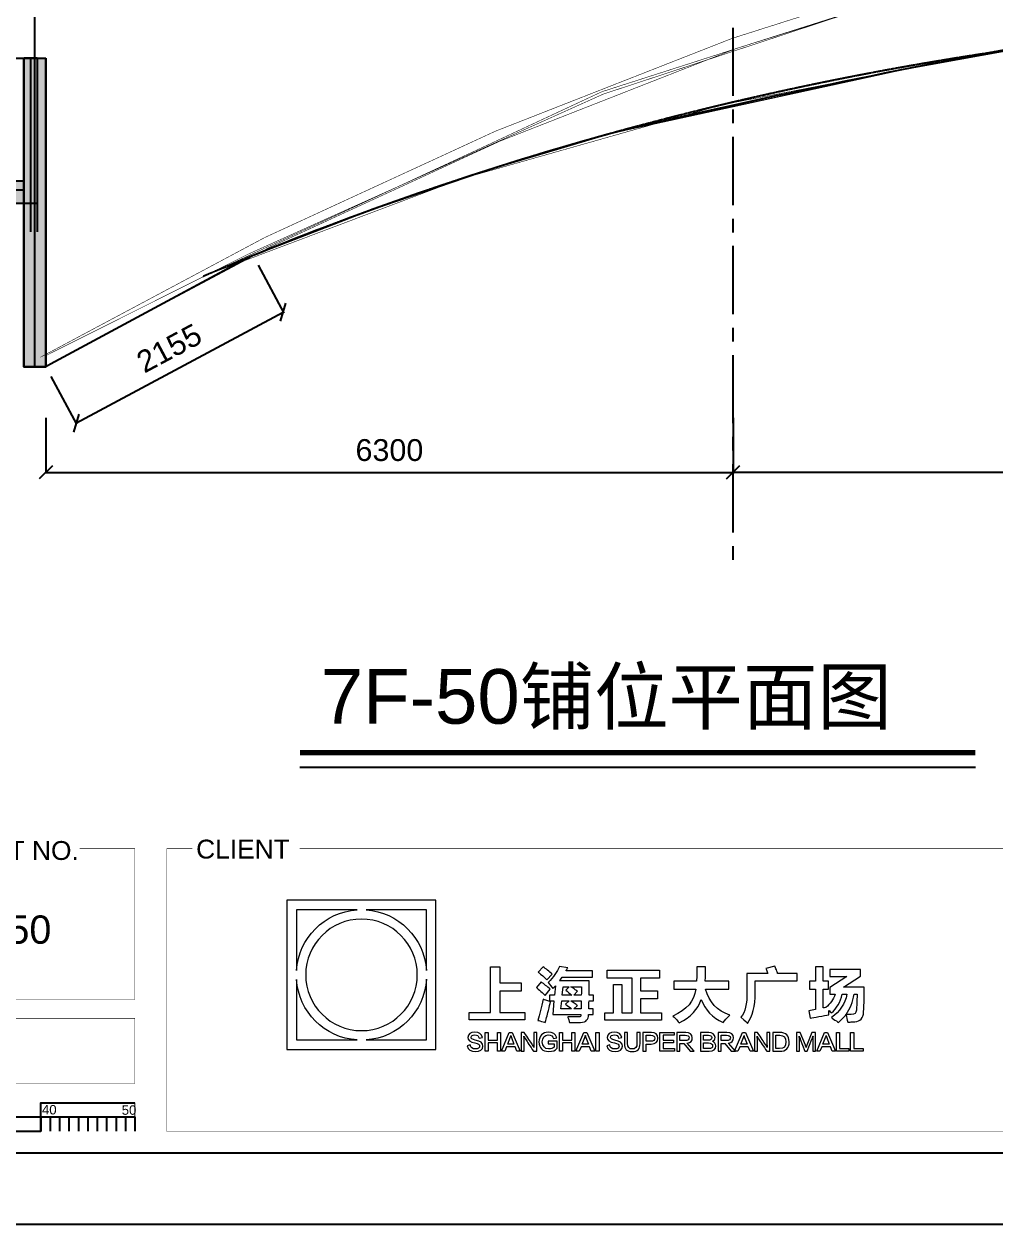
# Model space of a CAD drawing. Header units: inches. Extents: x -17552 to 18736, y -11730 to 13931.
# Drawn here: x -4974 to 3928, y -11730 to -733 of the extents above; entities that cross this region are included whole.
import ezdxf

# ---------------------------------------------------------------- set-up
doc = ezdxf.new("R2010")
doc.units = ezdxf.units.IN
doc.header["$MEASUREMENT"] = 0
for name, pattern in [('CENTER', [2, 1.25, -0.25, 0.25, -0.25]), ('DASH', [0.35, 0.25, -0.1]), ('DASHED2', [0.375, 0.25, -0.125])]:
    doc.linetypes.add(name, pattern=pattern)
for name, color, linetype in [('DIM', 3, 'Continuous'), ('I-Part-Glas-FhNw', 5, 'Continuous'), ('I-地坪-示意线', 1, 'Continuous'), ('I—隔墙—砖墙', 210, 'Continuous'), ('L07-DR', 1, 'Continuous'), ('L07-WAL', 2, 'Continuous'), ('L07-WALL', 2, 'Continuous'), ('图层 1', 7, 'Continuous'), ('墙体', 7, 'Continuous'), ('建-填充', 9, 'Continuous'), ('给排水', 160, 'Continuous'), ('轴线', 10, 'CENTER')]:
    doc.layers.add(name, color=color, linetype=linetype)
doc.layers.add('I-Area-Rent', color=7, linetype='Continuous', true_color=0xff1414)
doc.layers.add('租户合同线', color=5, linetype='Continuous', lineweight=50)
doc.styles.get("Standard").update_dxf_attribs({"font": 'arial.ttf'})
doc.dimstyles.new('DIM-200MM', dxfattribs={"dimtxt": 200, "dimasz": 120, "dimexe": 10, "dimexo": 100, "dimgap": 100, "dimtad": 1, "dimdec": 0, "dimrnd": 5, "dimzin": 1, "dimdsep": 46, "dimtxsty": 'Standard', "dimblk": 'OBLIQUE', "dimcen": 0.5, "dimdle": 1, "dimclrd": 256, "dimclre": 256, "dimclrt": 7, "dimaunit": 1, "dimadec": 0, "dimazin": 0, "dimtfac": 1, "dimtdec": 0, "dimtix": 1, "dimtmove": 2, "dimatfit": 3, "dimfxl": 0, "dimtolj": 1, "dimtzin": 1, "dimarcsym": 0})

# ---------------------------------------------------------------- blocks, each defined once
blk = doc.blocks.new('block 50')
at = {"layer": '图层 1', "lineweight": 0}
blk.add_lwpolyline([(38.4, -106.16), (21.47, -106.16), (21.47, -123.09), (38.4, -123.09), (38.4, -106.16)], dxfattribs=at)
for points, knots in [([(22.55, -107.24), (22.55, -107.24), (29.43, -107.24), (29.43, -107.24), (25.75, -107.49), (22.8, -110.44), (22.55, -114.12), (22.55, -114.12), (22.55, -107.24), (22.55, -107.24)], [0, 0, 0, 0, 1, 1, 1, 2, 2, 2, 3, 3, 3, 3]), ([(37.33, -114.12), (37.08, -110.44), (34.13, -107.49), (30.45, -107.24), (30.45, -107.24), (37.33, -107.24), (37.33, -107.24), (37.33, -107.24), (37.33, -114.12), (37.33, -114.12)], [0, 0, 0, 0, 1, 1, 1, 2, 2, 2, 3, 3, 3, 3]), ([(23.6, -114.63), (23.6, -111.13), (26.44, -108.29), (29.94, -108.29), (33.43, -108.29), (36.28, -111.13), (36.28, -114.63), (36.28, -118.12), (33.43, -120.96), (29.94, -120.96), (26.44, -120.96), (23.6, -118.12), (23.6, -114.63)], [0, 0, 0, 0, 1, 1, 1, 2, 2, 2, 3, 3, 3, 4, 4, 4, 4]), ([(22.55, -122.02), (22.55, -122.02), (22.55, -115.14), (22.55, -115.14), (22.8, -118.82), (25.75, -121.77), (29.43, -122.02), (29.43, -122.02), (22.55, -122.02), (22.55, -122.02)], [0, 0, 0, 0, 1, 1, 1, 2, 2, 2, 3, 3, 3, 3]), ([(37.33, -122.02), (37.33, -122.02), (30.45, -122.02), (30.45, -122.02), (34.13, -121.77), (37.08, -118.82), (37.33, -115.13), (37.33, -115.13), (37.33, -122.02), (37.33, -122.02)], [0, 0, 0, 0, 1, 1, 1, 2, 2, 2, 3, 3, 3, 3])]:
    blk.add_open_spline(points, degree=3, knots=knots, dxfattribs=at)
blk = doc.blocks.new('block 51')
at = {"layer": '图层 1', "lineweight": 0}
for points in [[(45.37, -121.17), (45.73, -121.17), (45.73, -123.3), (45.37, -123.3), (45.37, -122.36), (44.33, -122.36), (44.33, -123.3), (43.98, -123.3), (43.98, -121.17), (44.33, -121.17), (44.33, -122.05), (45.37, -122.05), (45.37, -121.17)], [(47.59, -123.3), (47.38, -122.79), (46.42, -122.79), (46.21, -123.3), (45.83, -123.3), (46.73, -121.16), (47.07, -121.16), (47.97, -123.3), (47.59, -123.3)], [(53.83, -121.17), (54.19, -121.17), (54.19, -123.3), (53.83, -123.3), (53.83, -122.36), (52.79, -122.36), (52.79, -123.3), (52.44, -123.3), (52.44, -121.17), (52.79, -121.17), (52.79, -122.05), (53.83, -122.05), (53.83, -121.17)], [(56.04, -123.3), (55.84, -122.79), (54.88, -122.79), (54.66, -123.3), (54.29, -123.3), (55.19, -121.16), (55.53, -121.16), (56.43, -123.3), (56.04, -123.3)], [(56.57, -121.17), (56.92, -121.17), (56.92, -123.3), (56.57, -123.3), (56.57, -121.17)], [(64.19, -123), (65.51, -123), (65.51, -123.3), (63.84, -123.3), (63.84, -121.16), (65.45, -121.16), (65.45, -121.48), (64.19, -121.48), (64.19, -122.05), (65.38, -122.05), (65.38, -122.36), (64.19, -122.36), (64.19, -123)], [(74.08, -123.3), (73.87, -122.79), (72.92, -122.79), (72.7, -123.3), (72.33, -123.3), (73.22, -121.16), (73.56, -121.16), (74.46, -123.3), (74.08, -123.3)], [(83.41, -123.3), (83.2, -122.79), (82.24, -122.79), (82.02, -123.3), (81.65, -123.3), (82.55, -121.16), (82.89, -121.16), (83.79, -123.3), (83.41, -123.3)], [(83.88, -121.17), (84.24, -121.17), (84.24, -123), (85.31, -123), (85.31, -123.3), (83.88, -123.3), (83.88, -121.17)], [(85.49, -121.17), (85.85, -121.17), (85.85, -123), (86.92, -123), (86.92, -123.3), (85.49, -123.3), (85.49, -121.17)]]:
    blk.add_lwpolyline(points, dxfattribs=at)
for points, knots in [([(43.67, -121.72), (43.67, -121.72), (43.31, -121.82), (43.31, -121.82), (43.24, -121.56), (43.09, -121.43), (42.83, -121.44), (42.54, -121.44), (42.4, -121.53), (42.39, -121.73), (42.36, -121.86), (42.52, -121.96), (42.87, -122.03), (43.46, -122.14), (43.74, -122.37), (43.73, -122.72), (43.71, -123.11), (43.43, -123.32), (42.89, -123.33), (42.36, -123.36), (42.04, -123.14), (41.95, -122.68), (41.95, -122.68), (42.3, -122.57), (42.3, -122.57), (42.33, -122.89), (42.53, -123.04), (42.88, -123.03), (43.2, -123.03), (43.36, -122.92), (43.36, -122.71), (43.38, -122.55), (43.21, -122.43), (42.82, -122.36), (42.27, -122.25), (42, -122.04), (42.02, -121.73), (42.04, -121.34), (42.31, -121.14), (42.82, -121.13), (43.29, -121.14), (43.57, -121.33), (43.67, -121.72)], [0, 0, 0, 0, 1, 1, 1, 2, 2, 2, 3, 3, 3, 4, 4, 4, 5, 5, 5, 6, 6, 6, 7, 7, 7, 8, 8, 8, 9, 9, 9, 10, 10, 10, 11, 11, 11, 12, 12, 12, 13, 13, 13, 14, 14, 14, 14]), ([(49.53, -122.88), (49.53, -122.88), (49.53, -122.87), (49.53, -122.87), (49.51, -122.73), (49.51, -122.61), (49.51, -122.49), (49.51, -122.49), (49.51, -121.17), (49.51, -121.17), (49.51, -121.17), (49.85, -121.17), (49.85, -121.17), (49.85, -121.17), (49.85, -123.3), (49.85, -123.3), (49.85, -123.3), (49.49, -123.3), (49.49, -123.3), (49.08, -122.7), (48.78, -122.25), (48.59, -121.96), (48.51, -121.83), (48.45, -121.71), (48.39, -121.59), (48.39, -121.59), (48.38, -121.59), (48.38, -121.59), (48.4, -121.72), (48.41, -121.86), (48.41, -122.02), (48.41, -122.02), (48.41, -123.3), (48.41, -123.3), (48.41, -123.3), (48.07, -123.3), (48.07, -123.3), (48.07, -123.3), (48.07, -121.17), (48.07, -121.17), (48.07, -121.17), (48.43, -121.17), (48.43, -121.17), (48.84, -121.77), (49.13, -122.21), (49.32, -122.5), (49.4, -122.61), (49.46, -122.74), (49.53, -122.88)], [0, 0, 0, 0, 1, 1, 1, 2, 2, 2, 3, 3, 3, 4, 4, 4, 5, 5, 5, 6, 6, 6, 7, 7, 7, 8, 8, 8, 9, 9, 9, 10, 10, 10, 11, 11, 11, 12, 12, 12, 13, 13, 13, 14, 14, 14, 15, 15, 15, 16, 16, 16, 16]), ([(51.14, -122.14), (51.14, -122.14), (52.16, -122.14), (52.16, -122.14), (52.16, -122.14), (52.16, -122.95), (52.16, -122.95), (51.96, -123.21), (51.65, -123.33), (51.21, -123.33), (50.5, -123.31), (50.13, -122.94), (50.1, -122.24), (50.13, -121.53), (50.49, -121.16), (51.17, -121.13), (51.65, -121.14), (51.97, -121.35), (52.13, -121.76), (52.13, -121.76), (51.76, -121.86), (51.76, -121.86), (51.67, -121.59), (51.47, -121.46), (51.16, -121.45), (50.73, -121.48), (50.5, -121.75), (50.48, -122.24), (50.5, -122.74), (50.74, -123), (51.2, -123.04), (51.48, -123.04), (51.68, -122.96), (51.81, -122.82), (51.81, -122.82), (51.81, -122.45), (51.81, -122.45), (51.81, -122.45), (51.14, -122.45), (51.14, -122.45), (51.14, -122.45), (51.14, -122.14), (51.14, -122.14)], [0, 0, 0, 0, 1, 1, 1, 2, 2, 2, 3, 3, 3, 4, 4, 4, 5, 5, 5, 6, 6, 6, 7, 7, 7, 8, 8, 8, 9, 9, 9, 10, 10, 10, 11, 11, 11, 12, 12, 12, 13, 13, 13, 14, 14, 14, 14]), ([(59.51, -121.72), (59.51, -121.72), (59.15, -121.82), (59.15, -121.82), (59.09, -121.56), (58.93, -121.43), (58.68, -121.44), (58.39, -121.44), (58.24, -121.53), (58.24, -121.73), (58.21, -121.86), (58.37, -121.96), (58.72, -122.03), (59.3, -122.14), (59.59, -122.37), (59.58, -122.72), (59.55, -123.11), (59.28, -123.32), (58.74, -123.33), (58.2, -123.36), (57.89, -123.14), (57.79, -122.68), (57.79, -122.68), (58.14, -122.57), (58.14, -122.57), (58.18, -122.89), (58.37, -123.04), (58.73, -123.03), (59.05, -123.03), (59.2, -122.92), (59.2, -122.71), (59.23, -122.55), (59.05, -122.43), (58.67, -122.36), (58.11, -122.25), (57.84, -122.04), (57.86, -121.73), (57.89, -121.34), (58.15, -121.14), (58.67, -121.13), (59.14, -121.14), (59.42, -121.33), (59.51, -121.72)], [0, 0, 0, 0, 1, 1, 1, 2, 2, 2, 3, 3, 3, 4, 4, 4, 5, 5, 5, 6, 6, 6, 7, 7, 7, 8, 8, 8, 9, 9, 9, 10, 10, 10, 11, 11, 11, 12, 12, 12, 13, 13, 13, 14, 14, 14, 14]), ([(61.23, -121.17), (61.23, -121.17), (61.58, -121.17), (61.58, -121.17), (61.58, -121.17), (61.58, -122.41), (61.58, -122.41), (61.6, -123.05), (61.3, -123.36), (60.68, -123.33), (60.09, -123.36), (59.8, -123.05), (59.81, -122.41), (59.81, -122.41), (59.81, -121.17), (59.81, -121.17), (59.81, -121.17), (60.16, -121.17), (60.16, -121.17), (60.16, -121.17), (60.16, -122.41), (60.16, -122.41), (60.16, -122.84), (60.33, -123.05), (60.68, -123.04), (61.06, -123.05), (61.24, -122.84), (61.23, -122.41), (61.23, -122.41), (61.23, -121.17), (61.23, -121.17)], [0, 0, 0, 0, 1, 1, 1, 2, 2, 2, 3, 3, 3, 4, 4, 4, 5, 5, 5, 6, 6, 6, 7, 7, 7, 8, 8, 8, 9, 9, 9, 10, 10, 10, 10]), ([(62.85, -122.48), (62.85, -122.48), (62.27, -122.48), (62.27, -122.48), (62.27, -122.48), (62.27, -123.3), (62.27, -123.3), (62.27, -123.3), (61.91, -123.3), (61.91, -123.3), (61.91, -123.3), (61.91, -121.16), (61.91, -121.16), (61.91, -121.16), (62.87, -121.16), (62.87, -121.16), (63.33, -121.18), (63.58, -121.4), (63.62, -121.81), (63.61, -122.25), (63.35, -122.47), (62.85, -122.48)], [0, 0, 0, 0, 1, 1, 1, 2, 2, 2, 3, 3, 3, 4, 4, 4, 5, 5, 5, 6, 6, 6, 7, 7, 7, 7]), ([(67.74, -123.3), (67.74, -123.3), (67.27, -123.3), (67.27, -123.3), (67.27, -123.3), (66.55, -122.4), (66.55, -122.4), (66.55, -122.4), (66.12, -122.4), (66.12, -122.4), (66.12, -122.4), (66.12, -123.3), (66.12, -123.3), (66.12, -123.3), (65.77, -123.3), (65.77, -123.3), (65.77, -123.3), (65.77, -121.16), (65.77, -121.16), (65.77, -121.16), (66.77, -121.16), (66.77, -121.16), (67.25, -121.17), (67.5, -121.38), (67.52, -121.77), (67.52, -122.12), (67.33, -122.32), (66.95, -122.38), (66.95, -122.38), (67.74, -123.3), (67.74, -123.3)], [0, 0, 0, 0, 1, 1, 1, 2, 2, 2, 3, 3, 3, 4, 4, 4, 5, 5, 5, 6, 6, 6, 7, 7, 7, 8, 8, 8, 9, 9, 9, 10, 10, 10, 10]), ([(69.43, -123.3), (69.43, -123.3), (68.46, -123.3), (68.46, -123.3), (68.46, -123.3), (68.46, -121.17), (68.46, -121.17), (68.46, -121.17), (69.38, -121.17), (69.38, -121.17), (69.83, -121.19), (70.07, -121.38), (70.1, -121.73), (70.09, -121.93), (70, -122.08), (69.83, -122.17), (70.06, -122.27), (70.18, -122.45), (70.19, -122.7), (70.19, -123.1), (69.94, -123.3), (69.43, -123.3)], [0, 0, 0, 0, 1, 1, 1, 2, 2, 2, 3, 3, 3, 4, 4, 4, 5, 5, 5, 6, 6, 6, 7, 7, 7, 7]), ([(72.43, -123.3), (72.43, -123.3), (71.95, -123.3), (71.95, -123.3), (71.95, -123.3), (71.23, -122.4), (71.23, -122.4), (71.23, -122.4), (70.8, -122.4), (70.8, -122.4), (70.8, -122.4), (70.8, -123.3), (70.8, -123.3), (70.8, -123.3), (70.45, -123.3), (70.45, -123.3), (70.45, -123.3), (70.45, -121.16), (70.45, -121.16), (70.45, -121.16), (71.45, -121.16), (71.45, -121.16), (71.93, -121.17), (72.18, -121.38), (72.2, -121.77), (72.2, -122.12), (72.01, -122.32), (71.64, -122.38), (71.64, -122.38), (72.43, -123.3), (72.43, -123.3)], [0, 0, 0, 0, 1, 1, 1, 2, 2, 2, 3, 3, 3, 4, 4, 4, 5, 5, 5, 6, 6, 6, 7, 7, 7, 8, 8, 8, 9, 9, 9, 10, 10, 10, 10]), ([(76.02, -122.88), (76.02, -122.88), (76.02, -122.87), (76.02, -122.87), (76.01, -122.73), (76, -122.61), (76, -122.49), (76, -122.49), (76, -121.17), (76, -121.17), (76, -121.17), (76.34, -121.17), (76.34, -121.17), (76.34, -121.17), (76.34, -123.3), (76.34, -123.3), (76.34, -123.3), (75.99, -123.3), (75.99, -123.3), (75.58, -122.7), (75.27, -122.25), (75.08, -121.96), (75.01, -121.83), (74.94, -121.71), (74.89, -121.59), (74.89, -121.59), (74.88, -121.59), (74.88, -121.59), (74.9, -121.72), (74.91, -121.86), (74.91, -122.02), (74.91, -122.02), (74.91, -123.3), (74.91, -123.3), (74.91, -123.3), (74.57, -123.3), (74.57, -123.3), (74.57, -123.3), (74.57, -121.17), (74.57, -121.17), (74.57, -121.17), (74.93, -121.17), (74.93, -121.17), (75.33, -121.77), (75.63, -122.21), (75.81, -122.5), (75.89, -122.61), (75.96, -122.74), (76.02, -122.88)], [0, 0, 0, 0, 1, 1, 1, 2, 2, 2, 3, 3, 3, 4, 4, 4, 5, 5, 5, 6, 6, 6, 7, 7, 7, 8, 8, 8, 9, 9, 9, 10, 10, 10, 11, 11, 11, 12, 12, 12, 13, 13, 13, 14, 14, 14, 15, 15, 15, 16, 16, 16, 16]), ([(77.44, -123.29), (77.44, -123.29), (76.67, -123.29), (76.67, -123.29), (76.67, -123.29), (76.67, -121.16), (76.67, -121.16), (76.67, -121.16), (77.46, -121.16), (77.46, -121.16), (78.16, -121.17), (78.51, -121.52), (78.51, -122.23), (78.54, -122.96), (78.18, -123.31), (77.44, -123.29)], [0, 0, 0, 0, 1, 1, 1, 2, 2, 2, 3, 3, 3, 4, 4, 4, 5, 5, 5, 5]), ([(81.11, -121.17), (81.11, -121.17), (81.53, -121.17), (81.53, -121.17), (81.53, -121.17), (81.53, -123.3), (81.53, -123.3), (81.53, -123.3), (81.2, -123.3), (81.2, -123.3), (81.2, -123.3), (81.2, -122.04), (81.2, -122.04), (81.2, -121.93), (81.21, -121.78), (81.23, -121.57), (81.23, -121.57), (81.22, -121.57), (81.22, -121.57), (81.19, -121.7), (81.15, -121.82), (81.09, -121.94), (81.09, -121.94), (80.57, -123.3), (80.57, -123.3), (80.57, -123.3), (80.32, -123.3), (80.32, -123.3), (80.32, -123.3), (79.79, -121.94), (79.79, -121.94), (79.74, -121.81), (79.7, -121.68), (79.67, -121.57), (79.67, -121.57), (79.66, -121.57), (79.66, -121.57), (79.68, -121.73), (79.68, -121.89), (79.68, -122.04), (79.68, -122.04), (79.68, -123.3), (79.68, -123.3), (79.68, -123.3), (79.36, -123.3), (79.36, -123.3), (79.36, -123.3), (79.36, -121.17), (79.36, -121.17), (79.36, -121.17), (79.79, -121.17), (79.79, -121.17), (79.79, -121.17), (80.36, -122.61), (80.36, -122.61), (80.37, -122.65), (80.39, -122.71), (80.43, -122.79), (80.43, -122.82), (80.44, -122.85), (80.45, -122.86), (80.48, -122.76), (80.51, -122.68), (80.54, -122.61), (80.54, -122.61), (81.11, -121.17), (81.11, -121.17)], [0, 0, 0, 0, 1, 1, 1, 2, 2, 2, 3, 3, 3, 4, 4, 4, 5, 5, 5, 6, 6, 6, 7, 7, 7, 8, 8, 8, 9, 9, 9, 10, 10, 10, 11, 11, 11, 12, 12, 12, 13, 13, 13, 14, 14, 14, 15, 15, 15, 16, 16, 16, 17, 17, 17, 18, 18, 18, 19, 19, 19, 20, 20, 20, 21, 21, 21, 22, 22, 22, 22]), ([(46.55, -122.48), (46.55, -122.48), (47.26, -122.48), (47.26, -122.48), (47.26, -122.48), (46.97, -121.73), (46.97, -121.73), (46.93, -121.64), (46.92, -121.57), (46.92, -121.52), (46.92, -121.52), (46.91, -121.52), (46.91, -121.52), (46.9, -121.58), (46.88, -121.65), (46.84, -121.73), (46.84, -121.73), (46.55, -122.48), (46.55, -122.48)], [0, 0, 0, 0, 1, 1, 1, 2, 2, 2, 3, 3, 3, 4, 4, 4, 5, 5, 5, 6, 6, 6, 6]), ([(55, -122.48), (55, -122.48), (55.71, -122.48), (55.71, -122.48), (55.71, -122.48), (55.43, -121.73), (55.43, -121.73), (55.39, -121.64), (55.37, -121.57), (55.37, -121.52), (55.37, -121.52), (55.36, -121.52), (55.36, -121.52), (55.36, -121.58), (55.34, -121.65), (55.3, -121.73), (55.3, -121.73), (55, -122.48), (55, -122.48)], [0, 0, 0, 0, 1, 1, 1, 2, 2, 2, 3, 3, 3, 4, 4, 4, 5, 5, 5, 6, 6, 6, 6]), ([(62.81, -121.48), (62.81, -121.48), (62.27, -121.48), (62.27, -121.48), (62.27, -121.48), (62.27, -122.17), (62.27, -122.17), (62.27, -122.17), (62.81, -122.17), (62.81, -122.17), (63.11, -122.17), (63.26, -122.05), (63.26, -121.81), (63.24, -121.6), (63.1, -121.49), (62.81, -121.48)], [0, 0, 0, 0, 1, 1, 1, 2, 2, 2, 3, 3, 3, 4, 4, 4, 5, 5, 5, 5]), ([(66.12, -121.48), (66.12, -121.48), (66.12, -122.08), (66.12, -122.08), (66.12, -122.08), (66.7, -122.08), (66.7, -122.08), (67.01, -122.08), (67.16, -121.97), (67.16, -121.76), (67.15, -121.58), (67, -121.49), (66.7, -121.48), (66.7, -121.48), (66.12, -121.48), (66.12, -121.48)], [0, 0, 0, 0, 1, 1, 1, 2, 2, 2, 3, 3, 3, 4, 4, 4, 5, 5, 5, 5]), ([(68.8, -121.48), (68.8, -121.48), (68.8, -122.05), (68.8, -122.05), (68.8, -122.05), (69.33, -122.05), (69.33, -122.05), (69.59, -122.04), (69.73, -121.94), (69.74, -121.75), (69.72, -121.58), (69.59, -121.49), (69.34, -121.48), (69.34, -121.48), (68.8, -121.48), (68.8, -121.48)], [0, 0, 0, 0, 1, 1, 1, 2, 2, 2, 3, 3, 3, 4, 4, 4, 5, 5, 5, 5]), ([(69.37, -122.36), (69.37, -122.36), (68.8, -122.36), (68.8, -122.36), (68.8, -122.36), (68.8, -123), (68.8, -123), (68.8, -123), (69.4, -123), (69.4, -123), (69.69, -123), (69.83, -122.89), (69.83, -122.68), (69.82, -122.47), (69.66, -122.36), (69.37, -122.36)], [0, 0, 0, 0, 1, 1, 1, 2, 2, 2, 3, 3, 3, 4, 4, 4, 5, 5, 5, 5]), ([(70.8, -121.48), (70.8, -121.48), (70.8, -122.08), (70.8, -122.08), (70.8, -122.08), (71.39, -122.08), (71.39, -122.08), (71.7, -122.08), (71.85, -121.97), (71.84, -121.76), (71.83, -121.58), (71.68, -121.49), (71.39, -121.48), (71.39, -121.48), (70.8, -121.48), (70.8, -121.48)], [0, 0, 0, 0, 1, 1, 1, 2, 2, 2, 3, 3, 3, 4, 4, 4, 5, 5, 5, 5]), ([(73.04, -122.48), (73.04, -122.48), (73.75, -122.48), (73.75, -122.48), (73.75, -122.48), (73.46, -121.73), (73.46, -121.73), (73.43, -121.64), (73.41, -121.57), (73.41, -121.52), (73.41, -121.52), (73.4, -121.52), (73.4, -121.52), (73.39, -121.58), (73.37, -121.65), (73.34, -121.73), (73.34, -121.73), (73.04, -122.48), (73.04, -122.48)], [0, 0, 0, 0, 1, 1, 1, 2, 2, 2, 3, 3, 3, 4, 4, 4, 5, 5, 5, 6, 6, 6, 6]), ([(77.45, -121.48), (77.45, -121.48), (77.02, -121.48), (77.02, -121.48), (77.02, -121.48), (77.02, -123), (77.02, -123), (77.02, -123), (77.44, -123), (77.44, -123), (77.92, -123.01), (78.16, -122.76), (78.15, -122.24), (78.15, -121.74), (77.91, -121.49), (77.45, -121.48)], [0, 0, 0, 0, 1, 1, 1, 2, 2, 2, 3, 3, 3, 4, 4, 4, 5, 5, 5, 5]), ([(82.36, -122.48), (82.36, -122.48), (83.08, -122.48), (83.08, -122.48), (83.08, -122.48), (82.79, -121.73), (82.79, -121.73), (82.75, -121.64), (82.74, -121.57), (82.74, -121.52), (82.74, -121.52), (82.73, -121.52), (82.73, -121.52), (82.72, -121.58), (82.7, -121.65), (82.66, -121.73), (82.66, -121.73), (82.36, -122.48), (82.36, -122.48)], [0, 0, 0, 0, 1, 1, 1, 2, 2, 2, 3, 3, 3, 4, 4, 4, 5, 5, 5, 6, 6, 6, 6])]:
    blk.add_open_spline(points, degree=3, knots=knots, dxfattribs=at)
blk = doc.blocks.new('block 52')
at = {"layer": '图层 1', "lineweight": 0}
for points in [[(42.17, -119.75), (42.17, -118.9), (44.59, -118.9), (44.59, -113.73), (45.66, -113.73), (45.66, -115.54), (48.08, -115.54), (48.08, -116.48), (45.66, -116.48), (45.66, -118.9), (48.49, -118.9), (48.49, -119.75), (42.17, -119.75)], [(57.59, -119.77), (57.59, -118.95), (58.55, -118.95), (58.55, -115.71), (59.51, -115.71), (59.51, -118.95), (60.67, -118.95), (60.67, -114.99), (57.86, -114.99), (57.86, -114.09), (63.8, -114.09), (63.8, -114.99), (61.63, -114.99), (61.63, -116.42), (63.55, -116.42), (63.55, -117.33), (61.63, -117.33), (61.63, -118.95), (64.02, -118.95), (64.02, -119.77), (57.59, -119.77)]]:
    blk.add_lwpolyline(points, dxfattribs=at)
for points, knots in [([(49.99, -114.31), (49.99, -114.31), (50.57, -113.7), (50.57, -113.7), (50.9, -113.94), (51.24, -114.22), (51.61, -114.53), (51.61, -114.53), (51.01, -115.19), (51.01, -115.19), (50.86, -115.04), (50.62, -114.83), (50.29, -114.55), (50.16, -114.44), (50.06, -114.36), (49.99, -114.31)], [0, 0, 0, 0, 1, 1, 1, 2, 2, 2, 3, 3, 3, 4, 4, 4, 5, 5, 5, 5]), ([(51.28, -117.58), (51.28, -117.58), (51.28, -116.92), (51.28, -116.92), (51.28, -116.92), (51.88, -116.92), (51.88, -116.92), (51.88, -116.92), (51.99, -115.87), (51.99, -115.87), (51.88, -115.96), (51.77, -116.07), (51.66, -116.17), (51.52, -115.97), (51.34, -115.74), (51.14, -115.49), (51.73, -114.9), (52.16, -114.3), (52.43, -113.67), (52.43, -113.67), (53.37, -113.81), (53.37, -113.81), (53.33, -113.87), (53.28, -113.96), (53.2, -114.09), (53.18, -114.12), (53.18, -114.15), (53.18, -114.17), (53.18, -114.17), (56.17, -114.17), (56.17, -114.17), (56.17, -114.17), (56.17, -114.88), (56.17, -114.88), (56.17, -114.88), (52.74, -114.88), (52.74, -114.88), (52.7, -114.94), (52.64, -115.02), (52.57, -115.13), (52.52, -115.2), (52.47, -115.27), (52.43, -115.32), (52.43, -115.32), (55.81, -115.32), (55.81, -115.32), (55.79, -115.85), (55.79, -116.39), (55.79, -116.92), (55.79, -116.92), (56.31, -116.92), (56.31, -116.92), (56.31, -116.92), (56.31, -117.58), (56.31, -117.58), (56.31, -117.58), (55.79, -117.58), (55.79, -117.58), (55.77, -117.87), (55.76, -118.17), (55.76, -118.48), (55.76, -118.48), (56.25, -118.48), (56.25, -118.48), (56.25, -118.48), (56.25, -119.14), (56.25, -119.14), (56.25, -119.14), (55.73, -119.14), (55.73, -119.14), (55.73, -119.44), (55.66, -119.65), (55.51, -119.77), (55.4, -119.92), (55.17, -120), (54.82, -120.02), (54.66, -120.04), (54.24, -120.05), (53.56, -120.05), (53.54, -119.98), (53.51, -119.87), (53.48, -119.72), (53.42, -119.57), (53.39, -119.46), (53.37, -119.39), (53.79, -119.39), (54.12, -119.39), (54.36, -119.39), (54.58, -119.39), (54.72, -119.38), (54.8, -119.36), (54.83, -119.31), (54.85, -119.23), (54.85, -119.14), (54.85, -119.14), (51.66, -119.14), (51.66, -119.14), (51.66, -119.14), (51.8, -117.58), (51.8, -117.58), (51.8, -117.58), (51.28, -117.58), (51.28, -117.58)], [0, 0, 0, 0, 1, 1, 1, 2, 2, 2, 3, 3, 3, 4, 4, 4, 5, 5, 5, 6, 6, 6, 7, 7, 7, 8, 8, 8, 9, 9, 9, 10, 10, 10, 11, 11, 11, 12, 12, 12, 13, 13, 13, 14, 14, 14, 15, 15, 15, 16, 16, 16, 17, 17, 17, 18, 18, 18, 19, 19, 19, 20, 20, 20, 21, 21, 21, 22, 22, 22, 23, 23, 23, 24, 24, 24, 25, 25, 25, 26, 26, 26, 27, 27, 27, 28, 28, 28, 29, 29, 29, 30, 30, 30, 31, 31, 31, 32, 32, 32, 33, 33, 33, 34, 34, 34, 34]), ([(65.41, -116.26), (65.41, -116.26), (65.41, -115.35), (65.41, -115.35), (65.41, -115.35), (67.99, -115.35), (67.99, -115.35), (68.03, -114.87), (68.05, -114.33), (68.05, -113.7), (68.05, -113.7), (69.03, -113.7), (69.03, -113.7), (69.03, -113.9), (69.03, -114.18), (69.01, -114.53), (69.01, -114.91), (69, -115.19), (68.98, -115.35), (68.98, -115.35), (71.67, -115.35), (71.67, -115.35), (71.67, -115.35), (71.67, -116.26), (71.67, -116.26), (71.67, -116.26), (69.03, -116.26), (69.03, -116.26), (69.42, -117.72), (70.33, -118.7), (71.78, -119.2), (71.45, -119.51), (71.2, -119.79), (71.01, -120.05), (69.8, -119.48), (68.98, -118.6), (68.54, -117.41), (68.17, -118.53), (67.34, -119.42), (66.04, -120.08), (66.02, -120.06), (65.98, -120.01), (65.93, -119.94), (65.69, -119.66), (65.48, -119.45), (65.3, -119.31), (66.89, -118.59), (67.76, -117.58), (67.91, -116.26), (67.91, -116.26), (65.41, -116.26), (65.41, -116.26)], [0, 0, 0, 0, 1, 1, 1, 2, 2, 2, 3, 3, 3, 4, 4, 4, 5, 5, 5, 6, 6, 6, 7, 7, 7, 8, 8, 8, 9, 9, 9, 10, 10, 10, 11, 11, 11, 12, 12, 12, 13, 13, 13, 14, 14, 14, 15, 15, 15, 16, 16, 16, 17, 17, 17, 17]), ([(74.66, -115.32), (74.66, -115.32), (74.66, -116.64), (74.66, -116.64), (74.67, -118.2), (74.38, -119.36), (73.78, -120.13), (73.78, -120.09), (73.53, -119.87), (73.03, -119.44), (73.53, -118.88), (73.76, -117.91), (73.72, -116.53), (73.72, -116.53), (73.72, -114.47), (73.72, -114.47), (73.72, -114.47), (76.11, -114.47), (76.11, -114.47), (76.09, -114.44), (76.07, -114.37), (76.03, -114.28), (75.96, -114.1), (75.9, -113.97), (75.86, -113.89), (75.86, -113.89), (76.91, -113.65), (76.91, -113.65), (76.95, -113.74), (77, -113.88), (77.07, -114.06), (77.13, -114.24), (77.17, -114.38), (77.21, -114.47), (77.21, -114.47), (79.44, -114.47), (79.44, -114.47), (79.44, -114.47), (79.44, -115.32), (79.44, -115.32), (79.44, -115.32), (74.66, -115.32), (74.66, -115.32)], [0, 0, 0, 0, 1, 1, 1, 2, 2, 2, 3, 3, 3, 4, 4, 4, 5, 5, 5, 6, 6, 6, 7, 7, 7, 8, 8, 8, 9, 9, 9, 10, 10, 10, 11, 11, 11, 12, 12, 12, 13, 13, 13, 14, 14, 14, 14]), ([(86.62, -114.77), (86.62, -114.77), (84.7, -116.04), (84.7, -116.04), (84.7, -116.04), (87.06, -116.04), (87.06, -116.04), (87.06, -116.94), (87.04, -117.87), (86.98, -118.84), (86.94, -119.54), (86.61, -119.9), (85.99, -119.94), (85.9, -119.96), (85.76, -119.97), (85.58, -119.97), (85.4, -119.98), (85.26, -119.99), (85.17, -119.99), (85.11, -119.72), (85.06, -119.44), (85, -119.14), (84.75, -119.44), (84.45, -119.74), (84.12, -120.05), (84, -119.94), (83.8, -119.8), (83.55, -119.64), (83.46, -119.56), (83.38, -119.51), (83.33, -119.47), (84.28, -118.79), (84.87, -117.92), (85.09, -116.83), (85.09, -116.83), (84.56, -116.83), (84.56, -116.83), (84.33, -117.71), (83.91, -118.42), (83.33, -118.95), (83.31, -118.91), (83.26, -118.87), (83.19, -118.81), (83.12, -118.74), (83.06, -118.69), (83.02, -118.68), (83.02, -118.84), (83.02, -119), (83.02, -119.17), (82.77, -119.22), (82.39, -119.29), (81.9, -119.36), (81.44, -119.45), (81.11, -119.52), (80.91, -119.55), (80.91, -119.55), (80.74, -118.7), (80.74, -118.7), (81, -118.65), (81.26, -118.6), (81.51, -118.57), (81.51, -118.57), (81.51, -116.26), (81.51, -116.26), (81.51, -116.26), (80.83, -116.26), (80.83, -116.26), (80.83, -116.26), (80.83, -115.35), (80.83, -115.35), (80.83, -115.35), (81.51, -115.35), (81.51, -115.35), (81.51, -115.35), (81.51, -113.7), (81.51, -113.7), (81.51, -113.7), (82.39, -113.7), (82.39, -113.7), (82.39, -113.7), (82.39, -115.35), (82.39, -115.35), (82.39, -115.35), (83, -115.35), (83, -115.35), (83, -115.35), (83, -116.26), (83, -116.26), (83, -116.26), (82.39, -116.26), (82.39, -116.26), (82.39, -116.26), (82.39, -118.37), (82.39, -118.37), (82.48, -118.37), (82.59, -118.36), (82.7, -118.32), (83.19, -117.93), (83.54, -117.44), (83.74, -116.83), (83.74, -116.83), (83.13, -116.83), (83.13, -116.83), (83.13, -116.83), (83.13, -116.07), (83.13, -116.07), (83.13, -116.07), (85.09, -114.8), (85.09, -114.8), (85.09, -114.8), (83.13, -114.8), (83.13, -114.8), (83.13, -114.8), (83.13, -114), (83.13, -114), (83.13, -114), (86.62, -114), (86.62, -114), (86.62, -114), (86.62, -114.77), (86.62, -114.77)], [0, 0, 0, 0, 1, 1, 1, 2, 2, 2, 3, 3, 3, 4, 4, 4, 5, 5, 5, 6, 6, 6, 7, 7, 7, 8, 8, 8, 9, 9, 9, 10, 10, 10, 11, 11, 11, 12, 12, 12, 13, 13, 13, 14, 14, 14, 15, 15, 15, 16, 16, 16, 17, 17, 17, 18, 18, 18, 19, 19, 19, 20, 20, 20, 21, 21, 21, 22, 22, 22, 23, 23, 23, 24, 24, 24, 25, 25, 25, 26, 26, 26, 27, 27, 27, 28, 28, 28, 29, 29, 29, 30, 30, 30, 31, 31, 31, 32, 32, 32, 33, 33, 33, 34, 34, 34, 35, 35, 35, 36, 36, 36, 37, 37, 37, 38, 38, 38, 39, 39, 39, 40, 40, 40, 40]), ([(49.82, -116.07), (49.82, -116.07), (50.35, -115.43), (50.35, -115.43), (50.68, -115.67), (51.02, -115.95), (51.39, -116.26), (51.39, -116.26), (50.79, -116.97), (50.79, -116.97), (50.66, -116.83), (50.34, -116.52), (49.82, -116.07)], [0, 0, 0, 0, 1, 1, 1, 2, 2, 2, 3, 3, 3, 4, 4, 4, 4]), ([(53.15, -116.37), (53.15, -116.37), (53.53, -115.98), (53.53, -115.98), (53.53, -115.98), (52.85, -115.98), (52.85, -115.98), (52.85, -115.98), (52.74, -116.92), (52.74, -116.92), (52.74, -116.92), (53.84, -116.92), (53.84, -116.92), (53.58, -116.7), (53.35, -116.51), (53.15, -116.37)], [0, 0, 0, 0, 1, 1, 1, 2, 2, 2, 3, 3, 3, 4, 4, 4, 5, 5, 5, 5]), ([(54.47, -116.48), (54.47, -116.48), (54.05, -116.92), (54.05, -116.92), (54.05, -116.92), (54.91, -116.92), (54.91, -116.92), (54.91, -116.62), (54.92, -116.31), (54.93, -115.98), (54.93, -115.98), (53.73, -115.98), (53.73, -115.98), (53.8, -116.02), (53.92, -116.1), (54.08, -116.23), (54.25, -116.34), (54.38, -116.42), (54.47, -116.48)], [0, 0, 0, 0, 1, 1, 1, 2, 2, 2, 3, 3, 3, 4, 4, 4, 5, 5, 5, 6, 6, 6, 6]), ([(85.58, -119.11), (85.95, -119.11), (86.14, -118.96), (86.16, -118.65), (86.19, -118.21), (86.22, -117.6), (86.24, -116.83), (86.24, -116.83), (85.91, -116.83), (85.91, -116.83), (85.74, -117.7), (85.44, -118.46), (85, -119.11), (85.22, -119.11), (85.42, -119.11), (85.58, -119.11)], [0, 0, 0, 0, 1, 1, 1, 2, 2, 2, 3, 3, 3, 4, 4, 4, 5, 5, 5, 5]), ([(50.59, -117.38), (50.74, -117.46), (50.99, -117.55), (51.33, -117.66), (51.37, -117.68), (51.4, -117.69), (51.42, -117.69), (51.36, -117.91), (51.28, -118.24), (51.17, -118.68), (51.02, -119.28), (50.9, -119.74), (50.81, -120.05), (50.76, -120.03), (50.68, -120), (50.57, -119.97), (50.29, -119.87), (50.09, -119.82), (49.96, -119.8), (50.18, -119.12), (50.39, -118.32), (50.59, -117.38)], [0, 0, 0, 0, 1, 1, 1, 2, 2, 2, 3, 3, 3, 4, 4, 4, 5, 5, 5, 6, 6, 6, 7, 7, 7, 7]), ([(53.12, -117.96), (53.12, -117.96), (53.53, -117.58), (53.53, -117.58), (53.53, -117.58), (52.68, -117.58), (52.68, -117.58), (52.68, -117.58), (52.6, -118.48), (52.6, -118.48), (52.6, -118.48), (53.81, -118.48), (53.81, -118.48), (53.57, -118.3), (53.34, -118.13), (53.12, -117.96)], [0, 0, 0, 0, 1, 1, 1, 2, 2, 2, 3, 3, 3, 4, 4, 4, 5, 5, 5, 5]), ([(54.47, -118.1), (54.47, -118.1), (54.05, -118.48), (54.05, -118.48), (54.05, -118.48), (54.88, -118.48), (54.88, -118.48), (54.88, -118.21), (54.89, -117.91), (54.91, -117.58), (54.91, -117.58), (53.7, -117.58), (53.7, -117.58), (53.77, -117.61), (53.91, -117.7), (54.11, -117.85), (54.26, -117.96), (54.38, -118.04), (54.47, -118.1)], [0, 0, 0, 0, 1, 1, 1, 2, 2, 2, 3, 3, 3, 4, 4, 4, 5, 5, 5, 6, 6, 6, 6])]:
    blk.add_open_spline(points, degree=3, knots=knots, dxfattribs=at)
blk = doc.blocks.new('block 49')
at = {"layer": '图层 1'}
for name in ['block 50', 'block 52', 'block 51']:
    blk.add_blockref(name, (0, 0), dxfattribs=at)
blk = doc.blocks.new('A$C23c5a477')
at = {"layer": '图层 1', "xscale": 80.7017543859649, "yscale": 80.7017543859649, "zscale": 80.7017543859649}
blk.add_blockref('block 49', (-631, 8094), dxfattribs=at)
blk = doc.blocks.new('_Oblique')
at = {"color": 0, "linetype": 'ByBlock', "lineweight": -2}
blk.add_line((-0.5, -0.5), (0.5, 0.5), dxfattribs=at)
blk = doc.blocks.new('*D19')
at = {"layer": 'DEFPOINTS', "color": 0, "transparency": 16777216}
for p in [(-2876, -2856), (-2598, -3374), (-4774, -3874)]:
    blk.add_point(p, dxfattribs=at)
at = {"layer": 'DIM', "lineweight": -2, "transparency": 16777216}
for p, q in [((-2828, -2944), (-2593, -3382)), ((-4498, -4392), (-2597, -3373)), ((-4727, -3962), (-4492, -4400))]:
    blk.add_line(p, q, dxfattribs=at)
at = {"layer": 'DIM', "lineweight": -2, "transparency": 16777216, "xscale": 120, "yscale": 120, "zscale": 120}
for p, rotation in [((-2598, -3374), 28.19721211630393), ((-4497, -4391), 208.1972121163039)]:
    blk.add_blockref('_Oblique', p, dxfattribs=dict(at, rotation=rotation))
at = {"layer": 'DIM', "color": 7, "transparency": 16777216, "insert": (-3643, -3704), "char_height": 200, "attachment_point": 5, "rotation": 28.1972}
blk.add_mtext('\\A1;2155', dxfattribs=at)
blk = doc.blocks.new('*D23')
at = {"layer": 'DEFPOINTS', "color": 0, "transparency": 16777216}
for p in [(1526, -2955), (8436, -2955), (1526, -4842)]:
    blk.add_point(p, dxfattribs=at)
at = {"layer": 'DIM', "lineweight": -2, "transparency": 16777216}
for p, q in [((1526, -4342), (1526, -4852)), ((8436, -4342), (8436, -4852)), ((8437, -4842), (1525, -4842))]:
    blk.add_line(p, q, dxfattribs=at)
at = {"layer": 'DIM', "lineweight": -2, "transparency": 16777216, "xscale": 120, "yscale": 120, "zscale": 120, "rotation": 180}
blk.add_blockref('_Oblique', (1526, -4842), dxfattribs=at)
at = {"layer": 'DIM', "lineweight": -2, "transparency": 16777216, "xscale": 120, "yscale": 120, "zscale": 120}
blk.add_blockref('_Oblique', (8436, -4842), dxfattribs=at)
at = {"layer": 'DIM', "color": 7, "transparency": 16777216, "insert": (4981, -4639), "char_height": 200, "attachment_point": 5}
blk.add_mtext('\\A1;6910', dxfattribs=at)
blk = doc.blocks.new('*D24')
at = {"layer": 'DEFPOINTS', "color": 0, "transparency": 16777216}
for p in [(-4774, -2955), (1526, -2955), (1526, -4842)]:
    blk.add_point(p, dxfattribs=at)
at = {"layer": 'DIM', "lineweight": -2, "transparency": 16777216}
for p, q in [((-4774, -4342), (-4774, -4852)), ((1526, -4342), (1526, -4852)), ((-4775, -4842), (1527, -4842))]:
    blk.add_line(p, q, dxfattribs=at)
at = {"layer": 'DIM', "lineweight": -2, "transparency": 16777216, "xscale": 120, "yscale": 120, "zscale": 120, "rotation": 180}
blk.add_blockref('_Oblique', (-4774, -4842), dxfattribs=at)
at = {"layer": 'DIM', "lineweight": -2, "transparency": 16777216, "xscale": 120, "yscale": 120, "zscale": 120}
blk.add_blockref('_Oblique', (1526, -4842), dxfattribs=at)
at = {"layer": 'DIM', "color": 7, "transparency": 16777216, "insert": (-1624, -4639), "char_height": 200, "attachment_point": 5}
blk.add_mtext('\\A1;6300', dxfattribs=at)

msp = doc.modelspace()

# ---------------------------------------------------------------- hatches: boundary and pattern name
at = {"layer": '建-填充'}
h = msp.add_hatch(color=256, dxfattribs=at)
h.dxf.hatch_style = 1
h.paths.add_polyline_path([(-4774.1, -1046.6), (-4974.1, -1046.6), (-4974.1, -2173.9), (-5624.1, -2173.9), (-5624.1, -2373.9), (-4974.1, -2373.9), (-4974.1, -3873.9), (-4774.1, -3873.9)])
h.paths.add_polyline_path([(-4974.1, 453.4), (-4774.1, 453.4), (-4774.1, 2970.3), (-4974.1, 2970.3)])

# ---------------------------------------------------------------- linework, layer by layer
at = {"color": 8}
msp.add_line((-8277.2, -10748.5), (-3957.2, -10748.5), dxfattribs=at)
msp.add_lwpolyline([(-17033.8, 13283), (18217.4, 13283), (18217.4, -11081.8), (-17033.8, -11081.8)], close=True)
for points, const_width in [([(-2444, -7410.7), (3748, -7410.7)], 50), ([(-4463.2, -8290.3), (-3957.2, -8290.3), (-3957.2, -9672.7), (-6030.8, -9672.7), (-6030.8, -8290.3), (-5858, -8290.3)], 4.32), ([(-2445.4, -8290.3), (10372.1, -8290.3), (10372.1, -10881.8), (-3665, -10881.8), (-3665, -8290.3), (-3431.9, -8290.3)], 4.32), ([(-6596.3, -9845.5), (-3957.2, -9845.5), (-3957.2, -10441.5), (-8277.2, -10441.5), (-8277.2, -9845.5), (-8061.2, -9845.5)], 4.32), ([(-4821.2, -10618.9), (-4821.2, -10748.5)], 8.64), ([(-3957.2, -10618.9), (-3957.2, -10748.5)], 8.64)]:
    msp.add_lwpolyline(points, dxfattribs=dict(const_width=const_width))
for points in [[(-2444, -7542.1), (3748, -7542.1)], [(-17552.2, -10001.8), (-17552.2, -11729.8), (17007.8, -11729.8)], [(-3957.2, -10748.5), (-3957.2, -10878.1)]]:
    msp.add_lwpolyline(points)
for points in [[(-8277.2, -10618.9), (-8104.4, -10618.9), (-8104.4, -10878.1), (-7931.6, -10878.1), (-7931.6, -10618.9), (-7758.8, -10618.9), (-7758.8, -10878.1), (-7586, -10878.1), (-7586, -10618.9), (-7413.2, -10618.9), (-7413.2, -10878.1), (-6981.2, -10878.1), (-6981.2, -10618.9), (-6549.2, -10618.9), (-6549.2, -10878.1), (-6117.2, -10878.1), (-6117.2, -10618.9), (-5685.2, -10618.9), (-5685.2, -10878.1), (-4821.2, -10878.1), (-4821.2, -10618.9), (-3957.2, -10618.9)], [(-4821.2, -10748.5), (-4821.2, -10878.1)], [(-4734.8, -10748.5), (-4734.8, -10878.1)], [(-4648.4, -10748.5), (-4648.4, -10878.1)], [(-4562, -10748.5), (-4562, -10878.1)], [(-4475.6, -10748.5), (-4475.6, -10878.1)], [(-4389.2, -10748.5), (-4389.2, -10878.1)], [(-4302.8, -10748.5), (-4302.8, -10878.1)], [(-4216.4, -10748.5), (-4216.4, -10878.1)], [(-4130, -10748.5), (-4130, -10878.1)], [(-4043.6, -10748.5), (-4043.6, -10878.1)]]:
    msp.add_lwpolyline(points, dxfattribs=at)
at = {"layer": 'I-Area-Rent', "color": 7, "linetype": 'DASH', "ltscale": 150, "const_width": 5}
for points in [[(-4874.1, 4130.3), (-1584.1, 4130.3), (-1584.1, 6750.3), (8388.1, 6750.3), (8388.1, 6070.8), (8435.7, 6070.8), (8435.7, 902.5, 0.0331337), (334.5, -1376.6), (-2914.4, -2840.1), (-4774.1, -3772.5), (-4774.1, -3873.9), (-4874.1, -3873.9)], [(8435.7, 902.5), (8435.7, -269.1, 0.0105212), (3872, -998.7, 0.0634722), (-3297, -3032, 0.0017305), (324.1, -1353.7, -0.0068704), (4347.3, -102.8, -0.0165623)]]:
    msp.add_lwpolyline(points, format="xyb", close=True, dxfattribs=at)
at = {"layer": 'I-Part-Glas-FhNw', "color": 7, "linetype": 'DASHED2', "ltscale": 75, "const_width": 5}
for points in [[(13289.9, 1667.3, 0.0065098), (12004.9, 1515.8, 0.0166566), (8417.1, 1000.7, 0.0325706), (1519.8, -864.4, 0.0437139), (-4823.7, -3787.1)], [(13289.9, 1566.8, 0.0064623), (12016.9, 1416.5, 0.0166562), (8435.7, 902.5, 0.0325618), (1552.9, -958.8, 0.0437092), (-4774.1, -3873.9)]]:
    msp.add_lwpolyline(points, format="xyb", dxfattribs=at)
at = {"layer": 'I-地坪-示意线', "color": 8, "linetype": 'CENTER'}
msp.add_lwpolyline([(-3331.6, -3046.7, -0.0637922), (3872, -998.7, -0.0216481), (13289.9, 292.7, -0.0216481)], format="xyb", dxfattribs=at)
at = {"layer": 'I—隔墙—砖墙', "color": 7, "linetype": 'ByBlock'}
msp.add_lwpolyline([(-4974.1, -1046.6), (-4974.1, -2173.9), (-5624.1, -2173.9), (-5624.1, -2373.9), (-4974.1, -2373.9), (-4974.1, -3873.9), (-4774.1, -3873.9), (-4774.1, -1046.6)], dxfattribs=at)
at = {"layer": 'L07-DR', "color": 4}
msp.add_line((-5724.1, -1046.6), (-4774.1, -1046.6), dxfattribs=at)
msp.add_arc((-4974.1, -1046.6), 750, 90, 180, dxfattribs=at)
at = {"layer": 'L07-WAL', "color": 7}
for p, q in [((-4974.1, -1046.6), (-4974.1, -1201.6)), ((-4854.1, -1047.1), (-4971.8, -1047.1)), ((-4854.1, -1047.1), (-4854.1, -1201.6)), ((-5624.1, -2253.9), (-4974.1, -2253.9)), ((-5624.1, -2373.9), (-4854.1, -2373.9))]:
    msp.add_line(p, q, dxfattribs=at)
msp.add_lwpolyline([(-4774.1, -1046.6), (-4774.1, -3873.9), (-4974.1, -3873.9), (-4974.1, -1046.6)], dxfattribs=at)
at = {"layer": 'L07-WALL', "color": 3, "const_width": 10}
msp.add_lwpolyline([(-4874.1, 4130.3), (-1584.1, 4130.3), (-1584.1, 6750.3), (8431.9, 6750.3), (8435.7, 6070.8), (8435.7, -283.8, 0.0269679), (431.7, -1729.4, 0.0299208), (-2903.3, -2867.4), (-4730.5, -3849), (-4774.1, -3873.9), (-4874.1, -3873.9)], format="xyb", close=True, dxfattribs=at)
at = {"layer": '墙体'}
for p, q in [((-4974.1, -1046.6), (-4974.1, -2639.2)), ((-4914.1, -1046.6), (-4914.1, -2639.2)), ((-4854.1, -1046.6), (-4854.1, -2639.2))]:
    msp.add_line(p, q, dxfattribs=at)
at = {"layer": '租户合同线', "color": 7, "linetype": 'Continuous', "lineweight": -3, "ltscale": 150}
msp.add_lwpolyline([(-4874.1, 4130.3), (-1584.1, 4130.3), (-1584.1, 6750.3), (8431.9, 6750.3), (8435.7, 6070.8), (8435.7, -283.8, 0.0269679), (431.7, -1729.4, 0.0299208), (-2903.3, -2867.4), (-4730.5, -3849), (-4774.1, -3873.9), (-4874.1, -3873.9)], format="xyb", close=True, dxfattribs=at)
at = {"layer": '轴线', "ltscale": 500}
msp.add_line((1525.9, 10232.5), (1525.9, -5753.2), dxfattribs=at)

# ---------------------------------------------------------------- block references
at = {"layer": '给排水'}
msp.add_blockref('A$C23c5a477', (-3665, -8290.3), dxfattribs=at)

# ---------------------------------------------------------------- texts
for s, height, p in [('SHEET NO.', 172.8, (-5772.5, -8393.5)), ('CLIENT', 172.8, (-3396.1, -8380.6)), ('40', 86.4, (-4809.4, -10725.7)), ('50', 86.4, (-4078.1, -10728.8))]:
    msp.add_text(s, height=height).set_placement(p)
at = {"insert": (-2253.4, -6645.3), "char_height": 500, "attachment_point": 1}
msp.add_mtext_dynamic_manual_height_columns('\\pt5500;7F-50{\\fSimSun|b0|i0|c134|p54;铺位平面图}', width=6808.082, gutter_width=1, heights=[0], dxfattribs=at)
msp.add_attdef('7F-50', (-5668.9, -9161.2), 'SHEET NO.', height=259.2)

# ---------------------------------------------------------------- dimensions: what is measured, and where the dimension line sits
at = {"layer": 'DIM'}
dim = msp.add_aligned_dim(p1=(-4774.1, -3873.9), p2=(-2875.5, -2856), distance=-587.2, dimstyle='DIM-200MM', dxfattribs=at)
dim.commit()
dim.dimension.update_dxf_attribs({"geometry": '*D19', "text_midpoint": (-3642.9, -3704.4)})
dim = msp.add_linear_dim(base=(1525.9, -4841.5), p1=(-4774.1, -2954.6), p2=(1525.9, -2954.6), angle=180, dimstyle='DIM-200MM', dxfattribs=at)
dim.commit()
dim.dimension.update_dxf_attribs({"geometry": '*D24', "text_midpoint": (-1624.1, -4639.4)})
dim = msp.add_linear_dim(base=(1525.9, -4841.5), p1=(8435.7, -2954.6), p2=(1525.9, -2954.6), dimstyle='DIM-200MM', dxfattribs=at)
dim.commit()
dim.dimension.update_dxf_attribs({"geometry": '*D23', "text_midpoint": (4980.8, -4639.4)})

doc.saveas('drawing.dxf')
